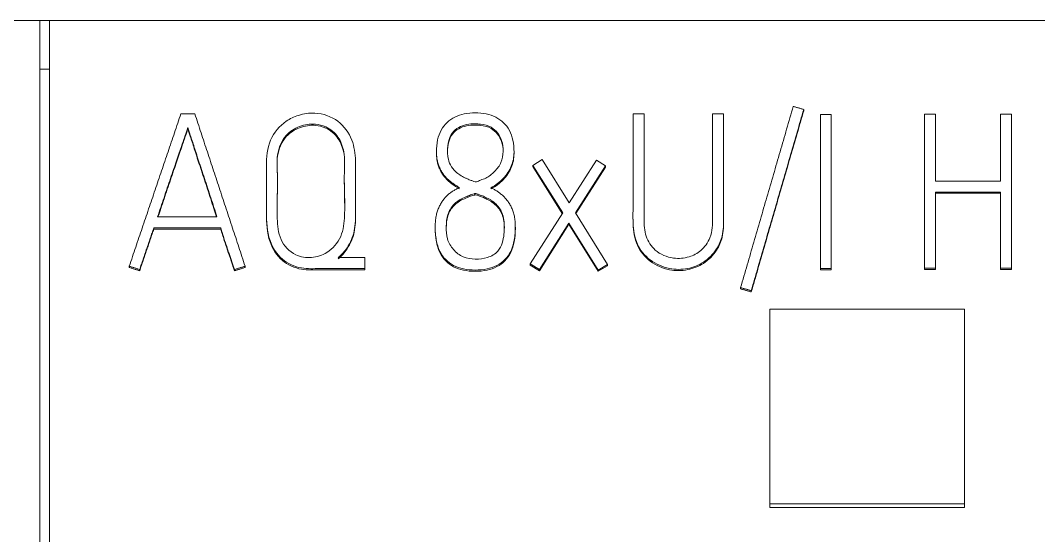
# Model space of a CAD drawing. Header units: millimetres. Extents: x 1359 to 3577, y 1336 to 3557.
# Drawn here: x 2910.47 to 2920.93, y 3324.79 to 3330.08 of the extents above; entities that cross this region are included whole.
import ezdxf

# ---------------------------------------------------------------- set-up
doc = ezdxf.new("R2010")
doc.units = ezdxf.units.MM
doc.set_wipeout_variables(frame=1)
doc.layers.add('000-PI-Oprema', color=30, linetype='Continuous', lineweight=5)

msp = doc.modelspace()

# ---------------------------------------------------------------- linework, layer by layer
msp.add_line((2956.571, 3326.022), (2756.571, 3326.022))

# ---------------------------------------------------------------- next in the draw order: wipeouts: each hides what was drawn before it
msp.add_wipeout([(2905.871, 3330.076), (2940.571, 3330.076), (2940.571, 3183.076), (2905.771, 3183.088)])

# ---------------------------------------------------------------- next in the draw order: linework, layer by layer
at = {"layer": '000-PI-Oprema', "color": 0, "linetype": 'ByBlock', "lineweight": 0}
for p, q in [((2910.771, 3330.076), (2905.871, 3330.076)), ((2910.771, 3330.076), (2910.671, 3330.076)), ((2910.771, 3319.893), (2910.771, 3330.076)), ((2935.571, 3330.076), (2910.771, 3330.076)), ((2910.771, 3329.576), (2910.671, 3329.576)), ((2918.519, 3329.162), (2918.519, 3329.149)), ((2917.583, 3329.118), (2917.583, 3329.105)), ((2919.76, 3329.113), (2919.76, 3327.531)), ((2919.871, 3329.113), (2919.76, 3329.113)), ((2919.871, 3328.427), (2919.871, 3329.113)), ((2920.654, 3329.113), (2920.541, 3329.113)), ((2920.541, 3329.113), (2920.541, 3328.427)), ((2920.654, 3327.531), (2920.654, 3329.113)), ((2912.193, 3328.977), (2912.193, 3328.964)), ((2917.583, 3328.884), (2917.583, 3328.863)), ((2914.747, 3328.731), (2914.747, 3328.719)), ((2915.544, 3328.718), (2915.544, 3328.731)), ((2915.832, 3328.647), (2915.737, 3328.587)), ((2916.109, 3328.204), (2915.832, 3328.647)), ((2916.389, 3328.642), (2916.109, 3328.204)), ((2916.482, 3328.583), (2916.389, 3328.642)), ((2917.583, 3328.679), (2917.583, 3328.691)), ((2913.916, 3328.542), (2913.916, 3328.555)), ((2915.737, 3328.587), (2916.043, 3328.101)), ((2915.737, 3328.587), (2915.737, 3328.575)), ((2915.737, 3328.575), (2916.039, 3328.095)), ((2916.174, 3328.101), (2916.482, 3328.583)), ((2916.178, 3328.095), (2916.482, 3328.57)), ((2916.482, 3328.583), (2916.482, 3328.57)), ((2913, 3328.493), (2913, 3328.481)), ((2916.766, 3328.493), (2916.766, 3328.481)), ((2917.583, 3328.433), (2917.583, 3328.42)), ((2920.541, 3328.427), (2919.871, 3328.427)), ((2913, 3328.303), (2913, 3328.316)), ((2919.871, 3327.531), (2919.871, 3328.314)), ((2919.871, 3328.314), (2920.541, 3328.314)), ((2919.871, 3328.302), (2920.541, 3328.302)), ((2920.541, 3328.314), (2920.541, 3327.531)), ((2913, 3328.177), (2913, 3328.164)), ((2916.043, 3328.101), (2915.71, 3327.577)), ((2916.504, 3327.57), (2916.174, 3328.101)), ((2915.805, 3327.518), (2916.107, 3327.995)), ((2915.805, 3327.505), (2916.107, 3327.983)), ((2916.107, 3327.995), (2916.107, 3327.983)), ((2916.107, 3327.995), (2916.409, 3327.513)), ((2916.107, 3327.983), (2916.409, 3327.501)), ((2916.765, 3328.074), (2916.765, 3328.061)), ((2911.844, 3327.947), (2911.844, 3327.934)), ((2912.53, 3327.947), (2912.53, 3327.934)), ((2914.733, 3327.957), (2914.733, 3327.944)), ((2915.557, 3327.942), (2915.557, 3327.955)), ((2914.012, 3327.641), (2913.737, 3327.641)), ((2914.012, 3327.529), (2914.012, 3327.641)), ((2915.71, 3327.577), (2915.805, 3327.518)), ((2915.71, 3327.577), (2915.71, 3327.564)), ((2915.71, 3327.564), (2915.805, 3327.505)), ((2916.409, 3327.513), (2916.504, 3327.57)), ((2916.504, 3327.57), (2916.504, 3327.558)), ((2911.591, 3327.553), (2911.591, 3327.54)), ((2911.698, 3327.518), (2911.698, 3327.505)), ((2912.672, 3327.518), (2912.672, 3327.505)), ((2912.781, 3327.553), (2912.781, 3327.54)), ((2914.012, 3327.529), (2914.012, 3327.516)), ((2915.805, 3327.518), (2915.805, 3327.505)), ((2916.409, 3327.501), (2916.504, 3327.558)), ((2916.409, 3327.513), (2916.409, 3327.501)), ((2918.69, 3327.529), (2918.69, 3327.516)), ((2918.801, 3327.529), (2918.801, 3327.516)), ((2919.76, 3327.531), (2919.76, 3327.518)), ((2919.76, 3327.531), (2919.871, 3327.531)), ((2919.76, 3327.518), (2919.871, 3327.518)), ((2919.871, 3327.531), (2919.871, 3327.518)), ((2920.541, 3327.531), (2920.541, 3327.518)), ((2920.541, 3327.531), (2920.654, 3327.531)), ((2920.541, 3327.518), (2920.654, 3327.518)), ((2920.654, 3327.531), (2920.654, 3327.518)), ((2917.871, 3327.333), (2917.871, 3327.32)), ((2917.98, 3327.302), (2917.98, 3327.289)), ((2918.171, 3327.112), (2918.171, 3325.113)), ((2920.171, 3327.112), (2918.171, 3327.112)), ((2920.171, 3325.113), (2920.171, 3327.112)), ((2918.171, 3325.113), (2918.171, 3325.075)), ((2918.171, 3325.113), (2920.171, 3325.113)), ((2918.171, 3325.075), (2920.171, 3325.075)), ((2920.171, 3325.113), (2920.171, 3325.075))]:
    msp.add_line(p, q, dxfattribs=at)
for points, knots in [([(2910.671, 3330.076), (2910.671, 3328.992), (2910.671, 3325.388), (2910.671, 3321.783), (2910.671, 3319.262)], [0, 0, 0, 0, 0.301146, 1, 1, 1, 1]), ([(2913.737, 3327.641), (2913.773, 3327.672), (2913.844, 3327.751), (2913.916, 3327.918), (2913.914, 3328.154), (2913.912, 3328.393), (2913.92, 3328.638), (2913.893, 3328.861), (2913.747, 3329.063), (2913.525, 3329.139), (2913.336, 3329.112), (2913.165, 3329.031), (2913.012, 3328.851), (2912.997, 3328.587), (2913.001, 3328.342), (2912.999, 3328.087), (2913.007, 3327.832), (2913.145, 3327.611), (2913.35, 3327.52), (2913.57, 3327.532), (2913.787, 3327.528), (2913.941, 3327.529), (2914.012, 3327.529)], [0, 0, 0, 0, 0.030722, 0.073057, 0.117894, 0.189027, 0.235586, 0.28415, 0.33798, 0.394174, 0.432323, 0.46317, 0.520286, 0.581143, 0.636384, 0.687326, 0.754169, 0.805701, 0.854302, 0.89642, 0.952231, 1, 1, 1, 1]), ([(2914.984, 3328.361), (2914.975, 3328.366), (2914.956, 3328.376), (2914.928, 3328.394), (2914.899, 3328.413), (2914.872, 3328.435), (2914.847, 3328.46), (2914.823, 3328.488), (2914.801, 3328.519), (2914.783, 3328.554), (2914.767, 3328.592), (2914.755, 3328.634), (2914.748, 3328.68), (2914.745, 3328.753), (2914.753, 3328.846), (2914.789, 3328.951), (2914.852, 3329.031), (2914.935, 3329.087), (2915.035, 3329.121), (2915.145, 3329.13), (2915.255, 3329.121), (2915.356, 3329.087), (2915.44, 3329.029), (2915.502, 3328.947), (2915.537, 3328.841), (2915.546, 3328.739), (2915.539, 3328.649), (2915.517, 3328.578), (2915.482, 3328.512), (2915.434, 3328.452), (2915.375, 3328.4), (2915.33, 3328.371), (2915.306, 3328.358)], [0, 0, 0, 0, 0.014556, 0.029567, 0.045073, 0.06094, 0.077119, 0.093748, 0.110887, 0.128668, 0.147296, 0.166948, 0.187898, 0.210413, 0.266348, 0.314631, 0.359149, 0.40325, 0.449199, 0.499993, 0.551851, 0.598383, 0.642757, 0.687636, 0.736493, 0.793087, 0.826472, 0.85944, 0.893283, 0.927929, 0.963171, 1, 1, 1, 1]), ([(2916.766, 3329.118), (2916.766, 3329.048), (2916.766, 3328.892), (2916.766, 3328.652), (2916.766, 3328.413), (2916.768, 3328.197), (2916.761, 3327.99), (2916.79, 3327.777), (2916.934, 3327.602), (2917.128, 3327.517), (2917.325, 3327.517), (2917.501, 3327.586), (2917.624, 3327.712), (2917.694, 3327.874), (2917.697, 3328.063), (2917.696, 3328.295), (2917.696, 3328.565), (2917.696, 3328.83), (2917.696, 3329.016), (2917.696, 3329.103), (2917.696, 3329.118)], [0, 0, 0, 0, 0.056588, 0.12618, 0.193845, 0.248988, 0.301001, 0.361119, 0.417663, 0.475034, 0.525525, 0.571601, 0.623134, 0.662261, 0.7114, 0.774249, 0.84962, 0.929927, 0.98784, 1, 1, 1, 1]), ([(2917.583, 3329.118), (2917.583, 3329.075), (2917.583, 3328.977), (2917.583, 3328.808), (2917.583, 3328.587), (2917.582, 3328.33), (2917.584, 3328.076), (2917.579, 3327.855), (2917.476, 3327.709), (2917.336, 3327.637), (2917.165, 3327.623), (2916.99, 3327.697), (2916.884, 3327.859), (2916.878, 3328.031), (2916.88, 3328.207), (2916.879, 3328.415), (2916.879, 3328.668), (2916.879, 3328.911), (2916.879, 3329.063), (2916.879, 3329.118)], [0, 0, 0, 0, 0.037912, 0.088194, 0.15005, 0.235584, 0.316728, 0.37904, 0.427403, 0.467304, 0.515197, 0.575318, 0.625401, 0.679015, 0.724908, 0.783705, 0.863784, 0.951314, 1, 1, 1, 1]), ([(2912.193, 3328.977), (2912.19, 3328.969), (2912.183, 3328.947), (2912.169, 3328.907), (2912.151, 3328.853), (2912.13, 3328.788), (2912.104, 3328.714), (2912.076, 3328.633), (2912.046, 3328.545), (2912.014, 3328.452), (2911.982, 3328.355), (2911.948, 3328.256), (2911.915, 3328.157), (2911.893, 3328.092), (2911.882, 3328.059)], [0, 0, 0, 0, 0.027278, 0.070772, 0.130481, 0.202611, 0.283368, 0.372754, 0.469089, 0.570695, 0.677572, 0.786406, 0.893882, 1, 1, 1, 1]), ([(2912.193, 3328.964), (2912.19, 3328.956), (2912.183, 3328.934), (2912.169, 3328.894), (2912.151, 3328.841), (2912.13, 3328.775), (2912.104, 3328.701), (2912.076, 3328.62), (2912.046, 3328.532), (2912.014, 3328.439), (2911.982, 3328.342), (2911.948, 3328.243), (2911.916, 3328.149), (2911.896, 3328.087), (2911.886, 3328.059)], [0, 0, 0, 0, 0.027661, 0.071766, 0.132313, 0.205456, 0.287346, 0.377986, 0.475674, 0.578706, 0.687084, 0.797446, 0.90643, 1, 1, 1, 1]), ([(2912.492, 3328.059), (2912.482, 3328.092), (2912.461, 3328.157), (2912.428, 3328.256), (2912.396, 3328.355), (2912.364, 3328.452), (2912.333, 3328.545), (2912.304, 3328.633), (2912.278, 3328.714), (2912.254, 3328.788), (2912.233, 3328.853), (2912.215, 3328.907), (2912.202, 3328.947), (2912.195, 3328.969), (2912.193, 3328.977)], [0, 0, 0, 0, 0.106064, 0.213567, 0.322511, 0.429491, 0.5311, 0.627338, 0.716604, 0.797292, 0.869405, 0.929132, 0.972664, 1, 1, 1, 1]), ([(2912.488, 3328.059), (2912.479, 3328.087), (2912.459, 3328.149), (2912.428, 3328.243), (2912.396, 3328.342), (2912.364, 3328.439), (2912.333, 3328.532), (2912.304, 3328.62), (2912.278, 3328.701), (2912.254, 3328.775), (2912.233, 3328.841), (2912.215, 3328.894), (2912.202, 3328.934), (2912.195, 3328.956), (2912.193, 3328.964)], [0, 0, 0, 0, 0.093515, 0.202527, 0.313001, 0.421482, 0.524517, 0.622107, 0.712625, 0.794447, 0.867572, 0.928138, 0.97228, 1, 1, 1, 1]), ([(2913.609, 3328.984), (2913.575, 3328.999), (2913.485, 3329.021), (2913.336, 3328.999), (2913.178, 3328.895), (2913.095, 3328.697), (2913.12, 3328.478), (2913.109, 3328.26), (2913.108, 3328.044), (2913.126, 3327.821), (2913.275, 3327.657), (2913.464, 3327.629), (2913.645, 3327.688), (2913.784, 3327.85), (2913.807, 3328.074), (2913.803, 3328.29), (2913.797, 3328.507), (2913.81, 3328.709), (2913.747, 3328.886), (2913.659, 3328.961), (2913.609, 3328.984)], [0, 0, 0, 0, 0.03125, 0.078125, 0.125, 0.1875, 0.25, 0.3125, 0.375, 0.4375, 0.5, 0.546875, 0.59375, 0.65625, 0.71875, 0.78125, 0.84375, 0.90625, 0.953125, 1, 1, 1, 1]), ([(2913.609, 3328.971), (2913.575, 3328.987), (2913.485, 3329.008), (2913.336, 3328.986), (2913.178, 3328.882), (2913.095, 3328.684), (2913.12, 3328.466), (2913.111, 3328.283), (2913.109, 3328.173), (2913.109, 3328.136)], [0, 0, 0, 0, 0.090662, 0.226655, 0.362647, 0.543971, 0.725295, 0.906618, 1, 1, 1, 1]), ([(2913.794, 3328.713), (2913.794, 3328.713), (2913.785, 3328.767), (2913.747, 3328.873), (2913.659, 3328.948), (2913.609, 3328.971)], [0, 0, 0, 0, 0.000167, 0.500083, 1, 1, 1, 1]), ([(2915.145, 3328.42), (2915.149, 3328.419), (2915.169, 3328.42), (2915.203, 3328.44), (2915.271, 3328.459), (2915.348, 3328.524), (2915.418, 3328.613), (2915.436, 3328.733), (2915.422, 3328.865), (2915.333, 3328.984), (2915.218, 3329.011), (2915.133, 3329.016), (2915.056, 3329.01), (2914.973, 3328.982), (2914.905, 3328.925), (2914.866, 3328.835), (2914.859, 3328.75), (2914.863, 3328.664), (2914.887, 3328.59), (2914.934, 3328.529), (2914.987, 3328.488), (2915.029, 3328.465), (2915.068, 3328.447), (2915.095, 3328.436), (2915.122, 3328.428), (2915.135, 3328.421), (2915.145, 3328.42)], [0, 0, 0, 0, 0.007812, 0.03125, 0.0625, 0.125, 0.1875, 0.25, 0.3125, 0.40625, 0.46875, 0.5, 0.546875, 0.59375, 0.640625, 0.6875, 0.75, 0.78125, 0.828125, 0.875, 0.90625, 0.9375, 0.953125, 0.976562, 0.984375, 1, 1, 1, 1]), ([(2915.431, 3328.731), (2915.431, 3328.766), (2915.42, 3328.856), (2915.333, 3328.971), (2915.218, 3328.999), (2915.133, 3329.003), (2915.056, 3328.997), (2914.973, 3328.969), (2914.905, 3328.913), (2914.867, 3328.823), (2914.86, 3328.758), (2914.86, 3328.721)], [0, 0, 0, 0, 0.114744, 0.30519, 0.432154, 0.495636, 0.590859, 0.686082, 0.781305, 0.876528, 1, 1, 1, 1]), ([(2914.984, 3328.348), (2914.975, 3328.353), (2914.956, 3328.364), (2914.928, 3328.381), (2914.899, 3328.401), (2914.872, 3328.423), (2914.847, 3328.448), (2914.823, 3328.476), (2914.801, 3328.507), (2914.783, 3328.542), (2914.767, 3328.58), (2914.755, 3328.621), (2914.748, 3328.667), (2914.747, 3328.701), (2914.747, 3328.719), (2914.747, 3328.721)], [0, 0, 0, 0, 0.068397, 0.138937, 0.211797, 0.286356, 0.362379, 0.440519, 0.521055, 0.604608, 0.692141, 0.784485, 0.882929, 0.988726, 1, 1, 1, 1]), ([(2915.544, 3328.721), (2915.544, 3328.717), (2915.543, 3328.688), (2915.539, 3328.636), (2915.517, 3328.565), (2915.482, 3328.499), (2915.434, 3328.439), (2915.375, 3328.387), (2915.33, 3328.359), (2915.306, 3328.346)], [0, 0, 0, 0, 0.025577, 0.182798, 0.338056, 0.497434, 0.660595, 0.826558, 1, 1, 1, 1]), ([(2916.765, 3328.061), (2916.765, 3328.036), (2916.766, 3327.937), (2916.79, 3327.765), (2916.934, 3327.589), (2917.128, 3327.504), (2917.325, 3327.505), (2917.501, 3327.574), (2917.624, 3327.699), (2917.694, 3327.861), (2917.697, 3328.051), (2917.696, 3328.282), (2917.696, 3328.49), (2917.696, 3328.62), (2917.696, 3328.657)], [0, 0, 0, 0, 0.033223, 0.13371, 0.228223, 0.324119, 0.408514, 0.48553, 0.571667, 0.637068, 0.719204, 0.824256, 0.950238, 1, 1, 1, 1]), ([(2913.737, 3327.628), (2913.773, 3327.659), (2913.844, 3327.739), (2913.916, 3327.905), (2913.914, 3328.141), (2913.913, 3328.354), (2913.916, 3328.5), (2913.916, 3328.542)], [0, 0, 0, 0, 0.141352, 0.336137, 0.542432, 0.869714, 1, 1, 1, 1]), ([(2913.804, 3328.152), (2913.804, 3328.194), (2913.802, 3328.29), (2913.8, 3328.387), (2913.8, 3328.441)], [0, 0, 0, 0, 0.434872, 1, 1, 1, 1]), ([(2915.306, 3328.358), (2915.316, 3328.354), (2915.336, 3328.343), (2915.366, 3328.325), (2915.395, 3328.305), (2915.424, 3328.282), (2915.451, 3328.255), (2915.477, 3328.224), (2915.5, 3328.19), (2915.519, 3328.152), (2915.536, 3328.11), (2915.548, 3328.064), (2915.555, 3328.014), (2915.558, 3327.931), (2915.551, 3327.826), (2915.517, 3327.707), (2915.454, 3327.617), (2915.368, 3327.555), (2915.262, 3327.52), (2915.144, 3327.51), (2915.027, 3327.52), (2914.922, 3327.555), (2914.836, 3327.617), (2914.773, 3327.708), (2914.739, 3327.827), (2914.732, 3327.933), (2914.735, 3328.016), (2914.742, 3328.066), (2914.753, 3328.111), (2914.769, 3328.152), (2914.788, 3328.19), (2914.809, 3328.224), (2914.833, 3328.255), (2914.86, 3328.282), (2914.889, 3328.306), (2914.92, 3328.327), (2914.952, 3328.345), (2914.973, 3328.356), (2914.984, 3328.361)], [0, 0, 0, 0, 0.013971, 0.028402, 0.043336, 0.058719, 0.0746, 0.091138, 0.108303, 0.126121, 0.144793, 0.164595, 0.185892, 0.208937, 0.268471, 0.31829, 0.36183, 0.40395, 0.448807, 0.499659, 0.550001, 0.594568, 0.636606, 0.68023, 0.730342, 0.790387, 0.813379, 0.834502, 0.85399, 0.872294, 0.889768, 0.906584, 0.922873, 0.938755, 0.95442, 0.969879, 0.985049, 1, 1, 1, 1]), ([(2915.152, 3328.298), (2915.15, 3328.298), (2915.144, 3328.299), (2915.129, 3328.293), (2915.101, 3328.289), (2915.058, 3328.266), (2914.994, 3328.244), (2914.916, 3328.187), (2914.854, 3328.084), (2914.845, 3327.96), (2914.849, 3327.828), (2914.916, 3327.721), (2915.016, 3327.637), (2915.146, 3327.621), (2915.272, 3327.633), (2915.379, 3327.693), (2915.426, 3327.789), (2915.44, 3327.872), (2915.444, 3327.945), (2915.443, 3328.013), (2915.431, 3328.074), (2915.406, 3328.132), (2915.372, 3328.179), (2915.332, 3328.214), (2915.297, 3328.237), (2915.269, 3328.252), (2915.243, 3328.264), (2915.219, 3328.275), (2915.199, 3328.282), (2915.182, 3328.288), (2915.167, 3328.293), (2915.157, 3328.297), (2915.152, 3328.298)], [0, 0, 0, 0, 0.003906, 0.007812, 0.023438, 0.046875, 0.078125, 0.125, 0.1875, 0.25, 0.3125, 0.375, 0.4375, 0.5, 0.5625, 0.625, 0.671875, 0.71875, 0.75, 0.78125, 0.820312, 0.84375, 0.875, 0.90625, 0.921875, 0.9375, 0.953125, 0.964844, 0.976562, 0.984375, 0.992188, 1, 1, 1, 1]), ([(2915.152, 3328.285), (2915.15, 3328.286), (2915.144, 3328.286), (2915.129, 3328.28), (2915.101, 3328.276), (2915.058, 3328.253), (2914.994, 3328.232), (2914.916, 3328.174), (2914.854, 3328.072), (2914.848, 3327.983), (2914.847, 3327.935), (2914.847, 3327.929)], [0, 0, 0, 0, 0.015104, 0.030208, 0.090623, 0.181247, 0.302078, 0.483325, 0.724988, 0.966651, 1, 1, 1, 1]), ([(2915.444, 3327.943), (2915.444, 3327.96), (2915.442, 3328.003), (2915.431, 3328.062), (2915.406, 3328.119), (2915.372, 3328.167), (2915.332, 3328.201), (2915.297, 3328.224), (2915.269, 3328.239), (2915.243, 3328.252), (2915.219, 3328.262), (2915.199, 3328.269), (2915.182, 3328.276), (2915.167, 3328.28), (2915.157, 3328.284), (2915.152, 3328.285)], [0, 0, 0, 0, 0.106174, 0.265786, 0.361553, 0.489242, 0.616932, 0.680776, 0.744621, 0.808466, 0.856349, 0.904233, 0.936155, 0.968078, 1, 1, 1, 1]), ([(2913, 3328.164), (2913, 3328.142), (2913, 3328.02), (2913.007, 3327.819), (2913.145, 3327.598), (2913.35, 3327.507), (2913.57, 3327.519), (2913.787, 3327.515), (2913.941, 3327.516), (2914.012, 3327.516)], [0, 0, 0, 0, 0.046272, 0.250159, 0.407342, 0.555587, 0.684055, 0.854294, 1, 1, 1, 1]), ([(2912.672, 3327.518), (2912.668, 3327.531), (2912.659, 3327.558), (2912.645, 3327.6), (2912.63, 3327.642), (2912.615, 3327.685), (2912.6, 3327.73), (2912.584, 3327.779), (2912.566, 3327.832), (2912.548, 3327.888), (2912.536, 3327.927), (2912.53, 3327.947)], [0, 0, 0, 0, 0.091427, 0.189007, 0.292759, 0.387174, 0.491688, 0.606301, 0.72982, 0.861052, 1, 1, 1, 1]), ([(2912.672, 3327.505), (2912.668, 3327.518), (2912.659, 3327.545), (2912.645, 3327.587), (2912.63, 3327.629), (2912.615, 3327.672), (2912.6, 3327.717), (2912.584, 3327.766), (2912.566, 3327.819), (2912.548, 3327.875), (2912.536, 3327.914), (2912.53, 3327.934)], [0, 0, 0, 0, 0.091427, 0.189007, 0.292759, 0.387174, 0.491688, 0.606301, 0.72982, 0.861052, 1, 1, 1, 1]), ([(2915.557, 3327.94), (2915.557, 3327.895), (2915.55, 3327.81), (2915.517, 3327.695), (2915.454, 3327.604), (2915.368, 3327.542), (2915.262, 3327.507), (2915.144, 3327.497), (2915.027, 3327.507), (2914.922, 3327.542), (2914.836, 3327.604), (2914.773, 3327.695), (2914.74, 3327.812), (2914.734, 3327.897), (2914.733, 3327.943)], [0, 0, 0, 0, 0.098032, 0.184613, 0.260281, 0.333482, 0.411438, 0.499815, 0.587305, 0.664757, 0.737815, 0.813629, 0.90072, 1, 1, 1, 1])]:
    msp.add_open_spline(points, degree=3, knots=knots, dxfattribs=at)
for points in [[(2918.411, 3329.193), (2917.871, 3327.333)], [(2917.98, 3327.302), (2918.519, 3329.162)], [(2917.98, 3327.289), (2918.519, 3329.149)], [(2918.519, 3329.162), (2918.411, 3329.193)], [(2911.591, 3327.553), (2912.122, 3329.118)], [(2912.122, 3329.118), (2912.264, 3329.118)], [(2912.264, 3329.118), (2912.781, 3327.553)], [(2916.879, 3329.118), (2916.766, 3329.118)], [(2917.696, 3329.118), (2917.583, 3329.118)], [(2918.69, 3327.529), (2918.69, 3329.111)], [(2918.69, 3329.111), (2918.801, 3329.111)], [(2918.801, 3329.111), (2918.801, 3327.529)], [(2911.882, 3328.059), (2912.492, 3328.059)], [(2911.844, 3327.947), (2911.698, 3327.518)], [(2911.844, 3327.934), (2911.698, 3327.505)], [(2912.53, 3327.947), (2911.844, 3327.947)], [(2912.53, 3327.934), (2911.844, 3327.934)], [(2911.698, 3327.518), (2911.591, 3327.553)], [(2911.698, 3327.505), (2911.591, 3327.54)], [(2912.781, 3327.553), (2912.672, 3327.518)], [(2912.781, 3327.54), (2912.672, 3327.505)], [(2918.801, 3327.529), (2918.69, 3327.529)], [(2918.801, 3327.516), (2918.69, 3327.516)], [(2917.871, 3327.333), (2917.98, 3327.302)], [(2917.871, 3327.32), (2917.98, 3327.289)]]:
    msp.add_open_spline(points, degree=1, dxfattribs=at)

doc.saveas('drawing.dxf')
